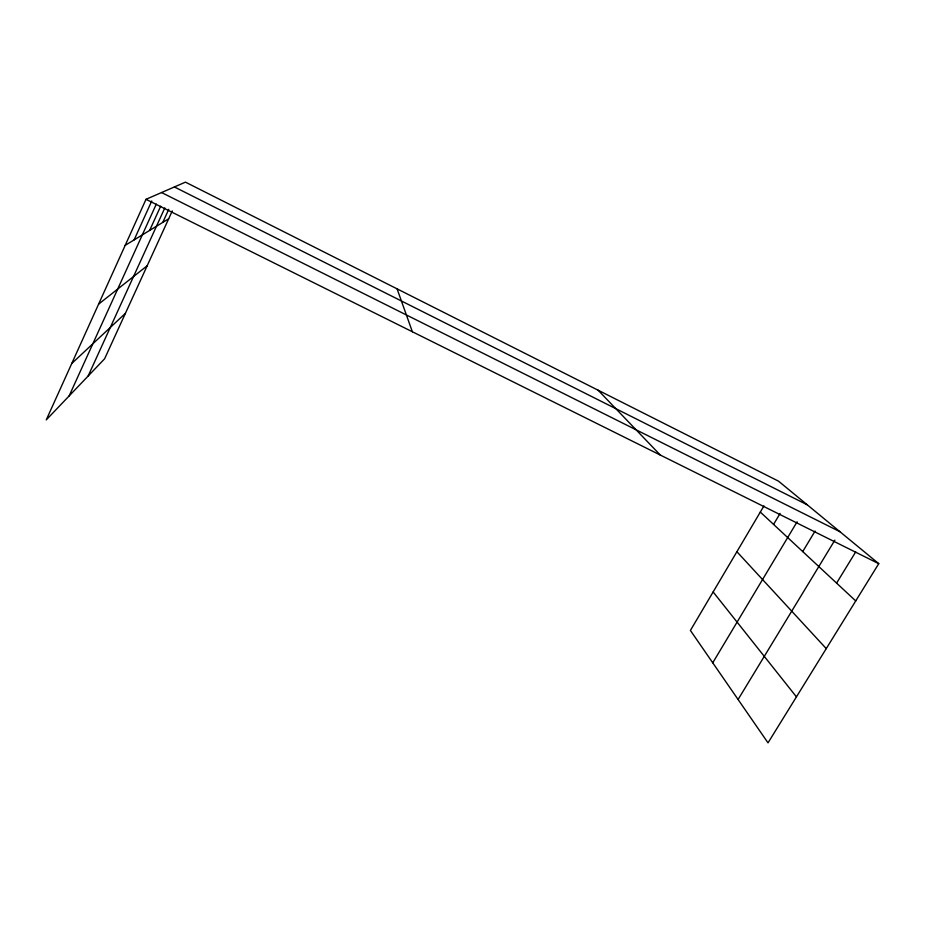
<?xml version="1.0" encoding="UTF-8"?>
<svg xmlns="http://www.w3.org/2000/svg" width="925" height="925" viewBox="0 0 925 925"><rect width="100%" height="100%" fill="white"/><g stroke="black" fill="none" stroke-linecap="round" stroke-linejoin="round"><path stroke-width="1.39" d="M763.957 505.894L690.408 630.445L768.016 742.856L878.75 563.672L778.549 481.185L185.451 182.144L146.011 199.314L46.25 419.904L104.594 358.808L172.27 210.935M134.102 239.922L151.758 200.979M69.132 395.946L156.302 204.101M149.642 230.417L160.673 206.206M88.129 376.047L164.823 207.917M162.777 222.393L168.755 209.316M773.566 524.417L780.11 513.421M712.747 662.797L797.107 521.793M802.727 551.577L815.075 531.089M738.081 699.508L834.859 540.142M836.593 583.108L855.694 551.913M71.757 363.502L125.395 313.355M98.593 304.163L147.179 265.764M125.176 245.368L168.674 218.797M146.011 199.314L878.75 563.672M161.551 192.539L839.958 531.736M174.386 186.954L807.259 504.819M760.315 512.068L855.718 600.926M598.105 390.2L660.288 455.042M736.901 551.716L826.256 648.61M713.14 591.954L796.437 696.86M397.079 288.843L412.365 331.751"/></g></svg>
